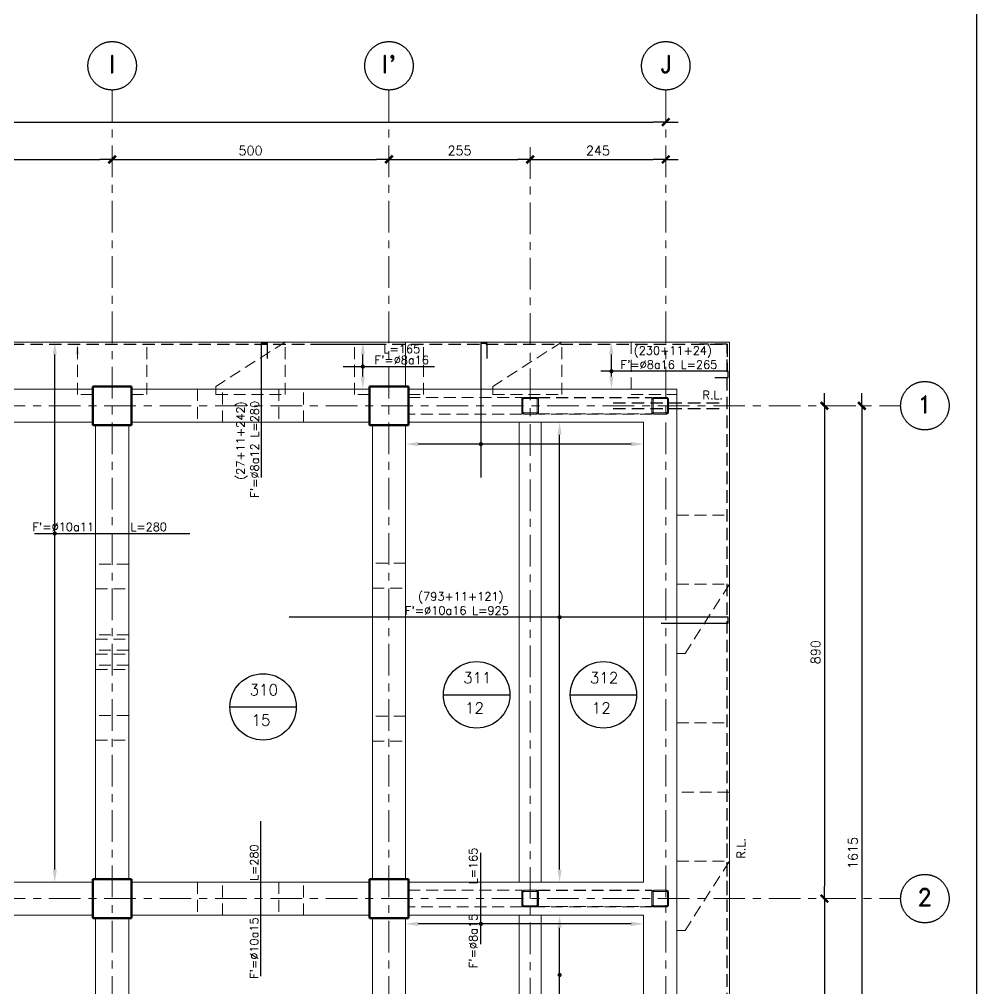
# Model space of a CAD drawing. Extents: x -4 to 6083, y -4 to 8624.
# Drawn here: x 4353 to 6083, y 3218 to 4968 of the extents above; entities that cross this region are included whole.
import ezdxf
from ezdxf.enums import TextEntityAlignment as Align
from ezdxf.xclip import XClip

# ---------------------------------------------------------------- set-up
doc = ezdxf.new("R2010")
doc.units = 0
doc.header["$LTSCALE"] = 45
doc.header["$MEASUREMENT"] = 0
doc.header["$XCLIPFRAME"] = 0
for name, pattern in [('2017_67-102$0$Grid Line', [2.2225, 1.27, -0.3175, 0.3175, -0.3175]), ('2017_67-102$0$RLE-PROYECCION', [0.71438, 0.47625, -0.23813]), ('DASHED', [0.75, 0.5, -0.25])]:
    doc.linetypes.add(name, pattern=pattern)
doc.layers.get('0').update_dxf_attribs({"linetype": 'CONTINUOUS'})
for name, color, linetype in [('2017_67-102$0$RLA-COTAS', 2, 'CONTINUOUS'), ('fe', 7, 'CONTINUOUS'), ('RLA-FE', 7, 'CONTINUOUS'), ('RLA-FORMATO', 7, 'CONTINUOUS'), ('RLA-LOSAS', 3, 'CONTINUOUS'), ('RLA-TEXTOS-SM', 3, 'CONTINUOUS')]:
    doc.layers.add(name, color=color, linetype=linetype)
for name, color, linetype, lineweight in [('2017_67-102$0$RLE-EJE', 3, 'CONTINUOUS', 25), ('2017_67-102$0$RLE-EJES', 1, '2017_67-102$0$Grid Line', 9), ('2017_67-102$0$RLE-LOSA', 3, 'CONTINUOUS', 15), ('2017_67-102$0$RLE-PILAR', 3, 'CONTINUOUS', 50), ('2017_67-102$0$RLE-PROYECCION', 2, '2017_67-102$0$RLE-PROYECCION', 15), ('2017_67-102$0$RLE-VIGA', 3, 'CONTINUOUS', 15)]:
    doc.layers.add(name, color=color, linetype=linetype, lineweight=lineweight)
doc.styles.add('2017_67-102$0$ROMAND', font='romand', dxfattribs={"height": 31.5})
doc.styles.add('2017_67-102$0$ROMANS', font='ROMANS.shx', dxfattribs={"height": 16.875})
doc.styles.add('ROMAND', font='romand', dxfattribs={"height": 31.5})
doc.styles.add('ROMANS0', font='romans.shx')
doc.dimstyles.new('2017_67-102$0$ING-75', dxfattribs={"dimscale": 75, "dimtxt": 0.27, "dimasz": 0.3, "dimexe": 0, "dimexo": 0, "dimgap": 0.1, "dimtad": 1, "dimdec": 1, "dimzin": 12, "dimdsep": 46, "dimtxsty": '2017_67-102$0$ROMANS', "dimblk": '2017_67-102$0$TICK1', "dimblk1": '2017_67-102$0$TICK1', "dimblk2": '2017_67-102$0$TICK1', "dimcen": 0.09, "dimclrd": 2, "dimclre": 1, "dimclrt": 3, "dimadec": 0, "dimazin": 0, "dimtfac": 1, "dimtdec": 0, "dimtix": 1, "dimtmove": 2, "dimatfit": 3, "dimldrblk": '2017_67-102$0$TICK1', "dimfxl": 0, "dimfxlon": 1, "dimtolj": 1, "dimtzin": 0, "dimarcsym": 0})

# ---------------------------------------------------------------- blocks, each defined once
blk = doc.blocks.new('2017_67-102$0$RLA-VIGAS-CAJONES - V_M_ 300x300x5-397154-2º')
at = {"layer": '2017_67-102$0$RLE-PROYECCION'}
for p, q in [((2375.5, 424.7), (2580.5, 424.7)), ((2375.5, 395.7), (2580.5, 395.7))]:
    blk.add_line(p, q, dxfattribs=at)
blk = doc.blocks.new('2017_67-102$0$RLA-VIGAS-CAJONES - V_M_ 300x300x5-438199-2º')
at = {"layer": '2017_67-102$0$RLE-PROYECCION'}
for p, q in [((2375.3, -465.3), (2580.5, -465.3)), ((2375.3, -494.3), (2580.5, -494.3))]:
    blk.add_line(p, q, dxfattribs=at)
blk = doc.blocks.new('2017_67-102$0$TICK1')
at = {"color": 2}
for points in [[(0, 0), (-1, 0)], [(0, 0), (1, 0)]]:
    blk.add_lwpolyline(points, dxfattribs=at)
at = {"color": 2, "const_width": 0.2}
blk.add_lwpolyline([(-0.3, -0.3), (0.3, 0.3)], dxfattribs=at)
blk = doc.blocks.new('*D76')
at = {"layer": '2017_67-102$0$RLA-COTAS', "color": 2, "lineweight": -2, "transparency": 16777216}
blk.add_line((557.5, 4772.5), (5512.5, 4772.5), dxfattribs=at)
at = {"layer": '2017_67-102$0$RLA-COTAS', "color": 2, "lineweight": -2, "transparency": 16777216, "xscale": 22.5, "yscale": 22.5, "zscale": 22.5, "rotation": 180}
blk.add_blockref('2017_67-102$0$TICK1', (535, 4772.5), dxfattribs=at)
at = {"layer": '2017_67-102$0$RLA-COTAS', "color": 2, "lineweight": -2, "transparency": 16777216, "xscale": 22.5, "yscale": 22.5, "zscale": 22.5}
blk.add_blockref('2017_67-102$0$TICK1', (5535, 4772.5), dxfattribs=at)
at = {"layer": '2017_67-102$0$RLA-COTAS', "color": 3, "transparency": 16777216, "insert": (3035, 4788.4), "char_height": 16.88, "attachment_point": 5, "style": '2017_67-102$0$ROMANS'}
blk.add_mtext('\\A1;5000', dxfattribs=at)
blk = doc.blocks.new('*D85')
at = {"layer": '2017_67-102$0$RLA-COTAS', "color": 2, "lineweight": -2, "transparency": 16777216}
blk.add_line((4057.5, 4705), (4512.5, 4705), dxfattribs=at)
at = {"layer": '2017_67-102$0$RLA-COTAS', "color": 2, "lineweight": -2, "transparency": 16777216, "xscale": 22.5, "yscale": 22.5, "zscale": 22.5, "rotation": 180}
blk.add_blockref('2017_67-102$0$TICK1', (4035, 4705), dxfattribs=at)
at = {"layer": '2017_67-102$0$RLA-COTAS', "color": 2, "lineweight": -2, "transparency": 16777216, "xscale": 22.5, "yscale": 22.5, "zscale": 22.5}
blk.add_blockref('2017_67-102$0$TICK1', (4535, 4705), dxfattribs=at)
at = {"layer": '2017_67-102$0$RLA-COTAS', "color": 3, "transparency": 16777216, "insert": (4285, 4720.9), "char_height": 16.88, "attachment_point": 5, "style": '2017_67-102$0$ROMANS'}
blk.add_mtext('\\A1;500', dxfattribs=at)
blk = doc.blocks.new('*D86')
at = {"layer": '2017_67-102$0$RLA-COTAS', "color": 2, "lineweight": -2, "transparency": 16777216}
blk.add_line((4557.5, 4705), (5012.5, 4705), dxfattribs=at)
at = {"layer": '2017_67-102$0$RLA-COTAS', "color": 2, "lineweight": -2, "transparency": 16777216, "xscale": 22.5, "yscale": 22.5, "zscale": 22.5, "rotation": 180}
blk.add_blockref('2017_67-102$0$TICK1', (4535, 4705), dxfattribs=at)
at = {"layer": '2017_67-102$0$RLA-COTAS', "color": 2, "lineweight": -2, "transparency": 16777216, "xscale": 22.5, "yscale": 22.5, "zscale": 22.5}
blk.add_blockref('2017_67-102$0$TICK1', (5035, 4705), dxfattribs=at)
at = {"layer": '2017_67-102$0$RLA-COTAS', "color": 3, "transparency": 16777216, "insert": (4785, 4720.9), "char_height": 16.88, "attachment_point": 5, "style": '2017_67-102$0$ROMANS'}
blk.add_mtext('\\A1;500', dxfattribs=at)
blk = doc.blocks.new('*D87')
at = {"layer": '2017_67-102$0$RLA-COTAS', "color": 2, "lineweight": -2, "transparency": 16777216}
blk.add_line((5057.5, 4705), (5267.5, 4705), dxfattribs=at)
at = {"layer": '2017_67-102$0$RLA-COTAS', "color": 2, "lineweight": -2, "transparency": 16777216, "xscale": 22.5, "yscale": 22.5, "zscale": 22.5, "rotation": 180}
blk.add_blockref('2017_67-102$0$TICK1', (5035, 4705), dxfattribs=at)
at = {"layer": '2017_67-102$0$RLA-COTAS', "color": 2, "lineweight": -2, "transparency": 16777216, "xscale": 22.5, "yscale": 22.5, "zscale": 22.5}
blk.add_blockref('2017_67-102$0$TICK1', (5290, 4705), dxfattribs=at)
at = {"layer": '2017_67-102$0$RLA-COTAS', "color": 3, "transparency": 16777216, "insert": (5162.5, 4720.9), "char_height": 16.88, "attachment_point": 5, "style": '2017_67-102$0$ROMANS'}
blk.add_mtext('\\A1;255', dxfattribs=at)
blk = doc.blocks.new('*D88')
at = {"layer": '2017_67-102$0$RLA-COTAS', "color": 2, "lineweight": -2, "transparency": 16777216}
blk.add_line((5312.5, 4705), (5512.5, 4705), dxfattribs=at)
at = {"layer": '2017_67-102$0$RLA-COTAS', "color": 2, "lineweight": -2, "transparency": 16777216, "xscale": 22.5, "yscale": 22.5, "zscale": 22.5, "rotation": 180}
blk.add_blockref('2017_67-102$0$TICK1', (5290, 4705), dxfattribs=at)
at = {"layer": '2017_67-102$0$RLA-COTAS', "color": 2, "lineweight": -2, "transparency": 16777216, "xscale": 22.5, "yscale": 22.5, "zscale": 22.5}
blk.add_blockref('2017_67-102$0$TICK1', (5535, 4705), dxfattribs=at)
at = {"layer": '2017_67-102$0$RLA-COTAS', "color": 3, "transparency": 16777216, "insert": (5412.5, 4720.9), "char_height": 16.88, "attachment_point": 5, "style": '2017_67-102$0$ROMANS'}
blk.add_mtext('\\A1;245', dxfattribs=at)
blk = doc.blocks.new('*D109')
at = {"layer": '2017_67-102$0$RLA-COTAS', "color": 2, "lineweight": -2, "transparency": 16777216}
blk.add_line((5821.6, 4237.8), (5821.6, 3392.8), dxfattribs=at)
at = {"layer": '2017_67-102$0$RLA-COTAS', "color": 2, "lineweight": -2, "transparency": 16777216, "xscale": 22.5, "yscale": 22.5, "zscale": 22.5}
for p, rotation in [((5821.6, 4260.3), 90), ((5821.6, 3370.3), 270)]:
    blk.add_blockref('2017_67-102$0$TICK1', p, dxfattribs=dict(at, rotation=rotation))
at = {"layer": '2017_67-102$0$RLA-COTAS', "color": 3, "transparency": 16777216, "insert": (5805.6, 3815.3), "char_height": 16.88, "attachment_point": 5, "rotation": 90, "style": '2017_67-102$0$ROMANS'}
blk.add_mtext('\\A1;890', dxfattribs=at)
blk = doc.blocks.new('*D110')
at = {"layer": '2017_67-102$0$RLA-COTAS', "color": 2, "lineweight": -2, "transparency": 16777216}
blk.add_line((5821.6, 3347.8), (5821.6, 2667.8), dxfattribs=at)
at = {"layer": '2017_67-102$0$RLA-COTAS', "color": 2, "lineweight": -2, "transparency": 16777216, "xscale": 22.5, "yscale": 22.5, "zscale": 22.5}
for p, rotation in [((5821.6, 3370.3), 90), ((5821.6, 2645.3), 270)]:
    blk.add_blockref('2017_67-102$0$TICK1', p, dxfattribs=dict(at, rotation=rotation))
at = {"layer": '2017_67-102$0$RLA-COTAS', "color": 3, "transparency": 16777216, "insert": (5805.6, 3007.8), "char_height": 16.88, "attachment_point": 5, "rotation": 90, "style": '2017_67-102$0$ROMANS'}
blk.add_mtext('\\A1;725', dxfattribs=at)
blk = doc.blocks.new('*D124')
at = {"layer": '2017_67-102$0$RLA-COTAS', "color": 2, "lineweight": -2, "transparency": 16777216}
blk.add_line((5889.1, 4237.8), (5889.1, 2667.8), dxfattribs=at)
at = {"layer": '2017_67-102$0$RLA-COTAS', "color": 2, "lineweight": -2, "transparency": 16777216, "xscale": 22.5, "yscale": 22.5, "zscale": 22.5}
for p, rotation in [((5889.1, 4260.3), 90), ((5889.1, 2645.3), 270)]:
    blk.add_blockref('2017_67-102$0$TICK1', p, dxfattribs=dict(at, rotation=rotation))
at = {"layer": '2017_67-102$0$RLA-COTAS', "color": 3, "transparency": 16777216, "insert": (5873.1, 3452.8), "char_height": 16.88, "attachment_point": 5, "rotation": 90, "style": '2017_67-102$0$ROMANS'}
blk.add_mtext('\\A1;1615', dxfattribs=at)
blk = doc.blocks.new('2017_67-102')
at = {"layer": '2017_67-102$0$RLE-EJE'}
for centre in [(4534.97, 4874.08), (5034.97, 4874.08), (5534.97, 4874.08), (6002.98, 4260.35), (6002.98, 3370.35)]:
    blk.add_circle(centre, 43.75, dxfattribs=at)
at = {"layer": '2017_67-102$0$RLE-EJES'}
for p, q in [((4534.97, 4830.33), (4534.97, 1748.33)), ((5034.97, 4830.33), (5034.97, 1748.33)), ((5534.97, 4830.33), (5534.97, 1748.33)), ((5289.97, 4727.35), (5289.97, 1860.35)), ((120.23, 4260.35), (5959.23, 4260.35)), ((120.23, 3370.35), (5959.23, 3370.35))]:
    blk.add_line(p, q, dxfattribs=at)
at = {"layer": '2017_67-102$0$RLE-LOSA'}
for p, q in [((499.97, 4375.33), (5064.97, 4375.33)), ((5064.97, 4375.33), (5064.97, 4295.33)), ((5064.97, 4375.33), (5649.96, 4375.33)), ((5649.96, 4375.33), (5649.96, 2530.33)), ((5064.97, 3405.35), (5064.97, 3405.33))]:
    blk.add_line(p, q, dxfattribs=at)
at = {"layer": '2017_67-102$0$RLE-PILAR'}
for p, q in [((4499.97, 4295.33), (4569.97, 4295.33)), ((4499.97, 4225.33), (4499.97, 4295.33)), ((4569.97, 4295.33), (4569.97, 4225.33)), ((4999.97, 4295.33), (5069.97, 4295.33)), ((4999.97, 4225.33), (4999.97, 4295.33)), ((5069.97, 4295.33), (5069.97, 4225.33)), ((4569.97, 4225.33), (4499.97, 4225.33)), ((5069.97, 4225.33), (4999.97, 4225.33)), ((4499.97, 3405.33), (4569.97, 3405.33)), ((4499.97, 3335.33), (4499.97, 3405.33)), ((4569.97, 3405.33), (4569.97, 3335.33)), ((4999.97, 3405.33), (5069.97, 3405.33)), ((4999.97, 3335.33), (4999.97, 3405.33)), ((5069.97, 3405.33), (5069.97, 3335.33)), ((4569.97, 3335.33), (4499.97, 3335.33)), ((5069.97, 3335.33), (4999.97, 3335.33))]:
    blk.add_line(p, q, dxfattribs=at)
at = {"layer": '2017_67-102$0$RLE-PROYECCION'}
for p, q in [((4689.13, 4290.35), (4689.13, 4230.35)), ((4734.13, 4230.35), (4734.13, 4290.35)), ((4835.8, 4290.35), (4835.8, 4230.35)), ((4880.8, 4230.35), (4880.8, 4290.35)), ((5069.97, 4275.35), (5274.97, 4275.35)), ((5274.97, 4274.35), (5274.97, 4246.35)), ((5274.97, 4249.35), (5274.97, 4271.35)), ((5274.97, 4271.35), (5274.97, 4249.35)), ((5276.97, 4271.35), (5276.97, 4249.35)), ((5276.97, 4249.35), (5276.97, 4271.35)), ((5278.97, 4275.35), (5300.97, 4275.35)), ((5300.97, 4275.35), (5278.97, 4275.35)), ((5300.97, 4273.35), (5278.97, 4273.35)), ((5278.97, 4273.35), (5300.97, 4273.35)), ((5302.97, 4249.35), (5302.97, 4271.35)), ((5302.97, 4271.35), (5302.97, 4249.35)), ((5304.97, 4275.35), (5509.96, 4275.35)), ((5304.97, 4274.35), (5304.97, 4246.35)), ((5304.97, 4246.35), (5304.97, 4274.35)), ((5304.97, 4246.35), (5304.97, 4274.35)), ((5304.97, 4274.35), (5304.97, 4246.35)), ((5304.97, 4271.35), (5304.97, 4249.35)), ((5304.97, 4249.35), (5304.97, 4271.35)), ((5509.96, 4246.35), (5509.96, 4274.35)), ((5509.96, 4274.35), (5509.96, 4246.35)), ((5509.96, 4274.35), (5509.96, 4246.35)), ((5509.96, 4246.35), (5509.96, 4274.35)), ((5509.96, 4249.35), (5509.96, 4271.35)), ((5509.96, 4271.35), (5509.96, 4249.35)), ((5511.96, 4271.35), (5511.96, 4249.35)), ((5511.96, 4249.35), (5511.96, 4271.35)), ((5513.96, 4275.35), (5535.96, 4275.35)), ((5535.96, 4275.35), (5513.96, 4275.35)), ((5535.96, 4273.35), (5513.96, 4273.35)), ((5513.96, 4273.35), (5535.96, 4273.35)), ((5537.96, 4249.35), (5537.96, 4271.35)), ((5537.96, 4271.35), (5537.96, 4249.35)), ((5539.96, 4271.35), (5539.96, 4249.35)), ((5539.96, 4249.35), (5539.96, 4271.35)), ((5274.97, 4245.35), (5069.97, 4245.35)), ((5278.97, 4247.35), (5300.97, 4247.35)), ((5300.97, 4247.35), (5278.97, 4247.35)), ((5300.97, 4245.35), (5278.97, 4245.35)), ((5278.97, 4245.35), (5300.97, 4245.35)), ((5509.96, 4245.35), (5304.97, 4245.35)), ((5513.96, 4247.35), (5535.96, 4247.35)), ((5535.96, 4247.35), (5513.96, 4247.35)), ((5535.96, 4245.35), (5513.96, 4245.35)), ((5513.96, 4245.35), (5535.96, 4245.35)), ((4564.97, 3974.51), (4504.97, 3974.51)), ((5064.97, 3976.18), (5004.97, 3976.18)), ((4504.97, 3929.51), (4564.97, 3929.51)), ((5004.97, 3931.18), (5064.97, 3931.18)), ((4564.97, 3846.6), (4504.97, 3846.6)), ((4504.97, 3839.1), (4564.97, 3839.1)), ((4564.97, 3819.1), (4504.97, 3819.1)), ((4504.97, 3811.6), (4564.97, 3811.6)), ((4564.97, 3791.6), (4504.97, 3791.6)), ((4504.97, 3784.1), (4564.97, 3784.1)), ((4564.97, 3701.18), (4504.97, 3701.18)), ((5064.97, 3699.51), (5004.97, 3699.51)), ((4504.97, 3656.18), (4564.97, 3656.18)), ((5004.97, 3654.51), (5064.97, 3654.51)), ((4689.13, 3400.35), (4689.13, 3340.35)), ((4734.13, 3340.35), (4734.13, 3400.35)), ((4835.8, 3400.35), (4835.8, 3340.35)), ((4880.8, 3340.35), (4880.8, 3400.35)), ((5069.97, 3385.35), (5275.15, 3385.35)), ((5274.97, 3381.34), (5274.97, 3381.35)), ((5274.97, 3381.35), (5274.97, 3359.35)), ((5274.97, 3359.34), (5274.97, 3381.34)), ((5275.15, 3384.35), (5275.15, 3356.35)), ((5276.97, 3359.35), (5276.97, 3381.35)), ((5276.97, 3381.34), (5276.97, 3359.34)), ((5300.97, 3385.35), (5278.97, 3385.35)), ((5278.97, 3385.34), (5300.97, 3385.34)), ((5278.97, 3383.35), (5300.97, 3383.35)), ((5300.97, 3383.34), (5278.97, 3383.34)), ((5302.97, 3381.35), (5302.97, 3359.35)), ((5302.97, 3359.34), (5302.97, 3381.34)), ((5304.78, 3385.35), (5509.97, 3385.35)), ((5304.78, 3384.35), (5304.78, 3356.35)), ((5304.78, 3356.35), (5304.78, 3384.35)), ((5304.78, 3356.35), (5304.78, 3384.35)), ((5304.78, 3384.35), (5304.78, 3356.35)), ((5304.97, 3381.35), (5304.97, 3381.34)), ((5304.97, 3359.35), (5304.97, 3381.35)), ((5304.97, 3381.34), (5304.97, 3359.34)), ((5509.96, 3381.33), (5509.96, 3381.35)), ((5509.96, 3381.35), (5509.96, 3359.35)), ((5509.96, 3359.33), (5509.96, 3381.33)), ((5509.97, 3356.35), (5509.97, 3384.35)), ((5509.97, 3384.35), (5509.97, 3356.35)), ((5509.97, 3384.35), (5509.97, 3356.35)), ((5509.97, 3356.35), (5509.97, 3384.35)), ((5511.96, 3359.35), (5511.96, 3381.35)), ((5511.96, 3381.33), (5511.96, 3359.33)), ((5535.96, 3385.35), (5513.96, 3385.35)), ((5513.96, 3385.33), (5535.96, 3385.33)), ((5513.96, 3383.35), (5535.96, 3383.35)), ((5535.96, 3383.33), (5513.96, 3383.33)), ((5537.96, 3381.35), (5537.96, 3359.35)), ((5537.96, 3359.33), (5537.96, 3381.33)), ((5539.96, 3381.35), (5539.96, 3381.33)), ((5539.96, 3359.35), (5539.96, 3381.35)), ((5539.96, 3381.33), (5539.96, 3359.33)), ((5275.15, 3355.35), (5069.97, 3355.35)), ((5300.97, 3357.35), (5278.97, 3357.35)), ((5278.97, 3357.34), (5300.97, 3357.34)), ((5278.97, 3355.35), (5300.97, 3355.35)), ((5300.97, 3355.34), (5278.97, 3355.34)), ((5509.97, 3355.35), (5304.78, 3355.35)), ((5535.96, 3357.35), (5513.96, 3357.35)), ((5513.96, 3357.33), (5535.96, 3357.33)), ((5513.96, 3355.35), (5535.96, 3355.35)), ((5535.96, 3355.33), (5513.96, 3355.33))]:
    blk.add_line(p, q, dxfattribs=at)
for points in [[(4499.97, 4280.33), (4472.47, 4280.33), (4472.47, 4375.33)], [(4569.97, 4280.33), (4597.47, 4280.33), (4597.47, 4375.33)], [(4999.97, 4280.33), (4972.47, 4280.33), (4972.47, 4375.33)], [(5069.97, 4280.33), (5097.47, 4280.33), (5097.47, 4375.33)], [(5472.47, 4375.33), (5472.51, 4280.33), (5554.97, 4280.33), (5554.96, 4062.83), (5649.96, 4062.83)]]:
    blk.add_lwpolyline(points, dxfattribs=at)
for points in [[(4722.49, 4295.26), (4722.49, 4280.29), (4847.49, 4280.29), (4847.49, 4375.26)], [(5222.49, 4295.3), (5222.49, 4280.33), (5347.49, 4280.33), (5347.49, 4375.3)], [(5554.96, 3937.83), (5649.96, 3937.83), (5569.97, 3812.82), (5554.97, 3812.82)], [(5554.97, 3687.82), (5649.97, 3687.82), (5649.97, 3562.83), (5554.97, 3562.83)], [(5554.96, 3437.81), (5649.96, 3437.81), (5569.97, 3312.8), (5554.97, 3312.8)]]:
    blk.add_lwpolyline(points, close=True, dxfattribs=at)
at = {"layer": '2017_67-102$0$RLE-PROYECCION', "flags": 128}
for points in [[(5274.97, 4275.35), (5274.97, 4275.33), (5274.97, 4275.27), (5274.97, 4275.18), (5274.97, 4275.05), (5274.97, 4274.9), (5274.97, 4274.73), (5274.97, 4274.54), (5274.97, 4274.35)], [(5304.97, 4275.35), (5304.97, 4275.33), (5304.97, 4275.27), (5304.97, 4275.18), (5304.97, 4275.05), (5304.97, 4274.9), (5304.97, 4274.73), (5304.97, 4274.54), (5304.97, 4274.35)], [(5304.97, 4274.35), (5304.97, 4274.54), (5304.97, 4274.73), (5304.97, 4274.9), (5304.97, 4275.05), (5304.97, 4275.18), (5304.97, 4275.27), (5304.97, 4275.33), (5304.97, 4275.35)], [(5304.97, 4274.85), (5304.97, 4274.84), (5304.97, 4274.81), (5304.97, 4274.76), (5304.97, 4274.7), (5304.97, 4274.62), (5304.97, 4274.54), (5304.97, 4274.44), (5304.97, 4274.35)], [(5304.97, 4274.35), (5304.97, 4274.44), (5304.97, 4274.54), (5304.97, 4274.62), (5304.97, 4274.7), (5304.97, 4274.76), (5304.97, 4274.81), (5304.97, 4274.84), (5304.97, 4274.85)], [(5509.96, 4274.35), (5509.96, 4274.54), (5509.96, 4274.73), (5509.96, 4274.9), (5509.96, 4275.05), (5509.96, 4275.18), (5509.96, 4275.27), (5509.96, 4275.33), (5509.96, 4275.35)], [(5509.96, 4275.35), (5509.96, 4275.33), (5509.96, 4275.27), (5509.96, 4275.18), (5509.96, 4275.05), (5509.96, 4274.9), (5509.96, 4274.73), (5509.96, 4274.54), (5509.96, 4274.35)], [(5509.96, 4274.35), (5509.96, 4274.44), (5509.96, 4274.54), (5509.96, 4274.62), (5509.96, 4274.7), (5509.96, 4274.76), (5509.96, 4274.81), (5509.96, 4274.84), (5509.96, 4274.85)], [(5509.96, 4274.85), (5509.96, 4274.84), (5509.96, 4274.81), (5509.96, 4274.76), (5509.96, 4274.7), (5509.96, 4274.62), (5509.96, 4274.54), (5509.96, 4274.44), (5509.96, 4274.35)], [(5274.97, 4246.35), (5274.97, 4246.15), (5274.97, 4245.96), (5274.97, 4245.79), (5274.97, 4245.64), (5274.97, 4245.51), (5274.97, 4245.42), (5274.97, 4245.37), (5274.97, 4245.35)], [(5304.97, 4246.35), (5304.97, 4246.15), (5304.97, 4245.96), (5304.97, 4245.79), (5304.97, 4245.64), (5304.97, 4245.51), (5304.97, 4245.42), (5304.97, 4245.37), (5304.97, 4245.35)], [(5304.97, 4245.35), (5304.97, 4245.37), (5304.97, 4245.42), (5304.97, 4245.51), (5304.97, 4245.64), (5304.97, 4245.79), (5304.97, 4245.96), (5304.97, 4246.15), (5304.97, 4246.35)], [(5304.97, 4245.85), (5304.97, 4245.86), (5304.97, 4245.88), (5304.97, 4245.93), (5304.97, 4245.99), (5304.97, 4246.07), (5304.97, 4246.15), (5304.97, 4246.25), (5304.97, 4246.35)], [(5304.97, 4246.35), (5304.97, 4246.25), (5304.97, 4246.15), (5304.97, 4246.07), (5304.97, 4245.99), (5304.97, 4245.93), (5304.97, 4245.88), (5304.97, 4245.86), (5304.97, 4245.85)], [(5509.96, 4245.35), (5509.96, 4245.37), (5509.96, 4245.42), (5509.96, 4245.51), (5509.96, 4245.64), (5509.96, 4245.79), (5509.96, 4245.96), (5509.96, 4246.15), (5509.96, 4246.35)], [(5509.96, 4246.35), (5509.96, 4246.15), (5509.96, 4245.96), (5509.96, 4245.79), (5509.96, 4245.64), (5509.96, 4245.51), (5509.96, 4245.42), (5509.96, 4245.37), (5509.96, 4245.35)], [(5509.96, 4246.35), (5509.96, 4246.25), (5509.96, 4246.15), (5509.96, 4246.07), (5509.96, 4245.99), (5509.96, 4245.93), (5509.96, 4245.88), (5509.96, 4245.86), (5509.96, 4245.85)], [(5509.96, 4245.85), (5509.96, 4245.86), (5509.96, 4245.88), (5509.96, 4245.93), (5509.96, 4245.99), (5509.96, 4246.07), (5509.96, 4246.15), (5509.96, 4246.25), (5509.96, 4246.35)], [(5275.15, 3385.35), (5275.15, 3385.33), (5275.15, 3385.27), (5275.15, 3385.18), (5275.15, 3385.05), (5275.15, 3384.9), (5275.15, 3384.73), (5275.15, 3384.54), (5275.15, 3384.35)], [(5304.78, 3385.35), (5304.78, 3385.33), (5304.78, 3385.27), (5304.78, 3385.18), (5304.78, 3385.05), (5304.78, 3384.9), (5304.78, 3384.73), (5304.78, 3384.54), (5304.78, 3384.35)], [(5304.78, 3384.35), (5304.78, 3384.54), (5304.78, 3384.73), (5304.78, 3384.9), (5304.78, 3385.05), (5304.78, 3385.18), (5304.78, 3385.27), (5304.78, 3385.33), (5304.78, 3385.35)], [(5304.78, 3384.85), (5304.78, 3384.84), (5304.78, 3384.81), (5304.78, 3384.76), (5304.78, 3384.7), (5304.78, 3384.62), (5304.78, 3384.54), (5304.78, 3384.44), (5304.78, 3384.35)], [(5304.78, 3384.35), (5304.78, 3384.44), (5304.78, 3384.54), (5304.78, 3384.62), (5304.78, 3384.7), (5304.78, 3384.76), (5304.78, 3384.81), (5304.78, 3384.84), (5304.78, 3384.85)], [(5509.97, 3384.35), (5509.97, 3384.54), (5509.97, 3384.73), (5509.97, 3384.9), (5509.97, 3385.05), (5509.97, 3385.18), (5509.97, 3385.27), (5509.97, 3385.33), (5509.97, 3385.35)], [(5509.97, 3385.35), (5509.97, 3385.33), (5509.97, 3385.27), (5509.97, 3385.18), (5509.97, 3385.05), (5509.97, 3384.9), (5509.97, 3384.73), (5509.97, 3384.54), (5509.97, 3384.35)], [(5509.97, 3384.35), (5509.97, 3384.44), (5509.97, 3384.54), (5509.97, 3384.62), (5509.97, 3384.7), (5509.97, 3384.76), (5509.97, 3384.81), (5509.97, 3384.84), (5509.97, 3384.85)], [(5509.97, 3384.85), (5509.97, 3384.84), (5509.97, 3384.81), (5509.97, 3384.76), (5509.97, 3384.7), (5509.97, 3384.62), (5509.97, 3384.54), (5509.97, 3384.44), (5509.97, 3384.35)], [(5275.15, 3356.35), (5275.15, 3356.15), (5275.15, 3355.96), (5275.15, 3355.79), (5275.15, 3355.64), (5275.15, 3355.51), (5275.15, 3355.42), (5275.15, 3355.37), (5275.15, 3355.35)], [(5304.78, 3356.35), (5304.78, 3356.15), (5304.78, 3355.96), (5304.78, 3355.79), (5304.78, 3355.64), (5304.78, 3355.51), (5304.78, 3355.42), (5304.78, 3355.37), (5304.78, 3355.35)], [(5304.78, 3355.35), (5304.78, 3355.37), (5304.78, 3355.42), (5304.78, 3355.51), (5304.78, 3355.64), (5304.78, 3355.79), (5304.78, 3355.96), (5304.78, 3356.15), (5304.78, 3356.35)], [(5304.78, 3355.85), (5304.78, 3355.86), (5304.78, 3355.88), (5304.78, 3355.93), (5304.78, 3355.99), (5304.78, 3356.07), (5304.78, 3356.15), (5304.78, 3356.25), (5304.78, 3356.35)], [(5304.78, 3356.35), (5304.78, 3356.25), (5304.78, 3356.15), (5304.78, 3356.07), (5304.78, 3355.99), (5304.78, 3355.93), (5304.78, 3355.88), (5304.78, 3355.86), (5304.78, 3355.85)], [(5509.97, 3355.35), (5509.97, 3355.37), (5509.97, 3355.42), (5509.97, 3355.51), (5509.97, 3355.64), (5509.97, 3355.79), (5509.97, 3355.96), (5509.97, 3356.15), (5509.97, 3356.35)], [(5509.97, 3356.35), (5509.97, 3356.15), (5509.97, 3355.96), (5509.97, 3355.79), (5509.97, 3355.64), (5509.97, 3355.51), (5509.97, 3355.42), (5509.97, 3355.37), (5509.97, 3355.35)], [(5509.97, 3356.35), (5509.97, 3356.25), (5509.97, 3356.15), (5509.97, 3356.07), (5509.97, 3355.99), (5509.97, 3355.93), (5509.97, 3355.88), (5509.97, 3355.86), (5509.97, 3355.85)], [(5509.97, 3355.85), (5509.97, 3355.86), (5509.97, 3355.88), (5509.97, 3355.93), (5509.97, 3355.99), (5509.97, 3356.07), (5509.97, 3356.15), (5509.97, 3356.25), (5509.97, 3356.35)]]:
    blk.add_lwpolyline(points, dxfattribs=at)
at = {"layer": '2017_67-102$0$RLE-PROYECCION'}
for centre, radius, start, end in [((5278.97, 4271.35), 4, 90, 180), ((5278.97, 4271.35), 4, 90, 180), ((5278.97, 4271.35), 2, 90, 180), ((5278.97, 4271.35), 2, 90, 180), ((5300.97, 4271.35), 4, 0, 90), ((5300.97, 4271.35), 4, 0, 90), ((5300.97, 4271.35), 2, 0, 90), ((5300.97, 4271.35), 2, 0, 90), ((5513.96, 4271.35), 4, 90, 180), ((5513.96, 4271.35), 4, 90, 180), ((5513.96, 4271.35), 2, 90, 180), ((5513.96, 4271.35), 2, 90, 180), ((5535.96, 4271.35), 4, 0, 90), ((5535.96, 4271.35), 4, 0, 90), ((5535.96, 4271.35), 2, 0, 90), ((5535.96, 4271.35), 2, 0, 90), ((5278.97, 4249.35), 4, 180, 270), ((5278.97, 4249.35), 4, 180, 270), ((5278.97, 4249.35), 2, 180, 270), ((5278.97, 4249.35), 2, 180, 270), ((5300.97, 4249.35), 4, 270, 0), ((5300.97, 4249.35), 2, 270, 0), ((5300.97, 4249.35), 4, 270, 0), ((5300.97, 4249.35), 2, 270, 0), ((5513.96, 4249.35), 4, 180, 270), ((5513.96, 4249.35), 4, 180, 270), ((5513.96, 4249.35), 2, 180, 270), ((5513.96, 4249.35), 2, 180, 270), ((5535.96, 4249.35), 4, 270, 0), ((5535.96, 4249.35), 2, 270, 0), ((5535.96, 4249.35), 4, 270, 0), ((5535.96, 4249.35), 2, 270, 0), ((5278.97, 3381.35), 4, 90.00049, 180.00049), ((5278.97, 3381.34), 4, 90.00049, 180.00049), ((5278.97, 3381.35), 2, 90.00049, 180.00049), ((5278.97, 3381.34), 2, 90.00049, 180.00049), ((5300.97, 3381.35), 4, 0.00049, 90.00049), ((5300.97, 3381.34), 4, 0.00049, 90.00049), ((5300.97, 3381.35), 2, 0.00049, 90.00049), ((5300.97, 3381.34), 2, 0.00049, 90.00049), ((5513.96, 3381.35), 4, 90, 180), ((5513.96, 3381.33), 4, 90, 180), ((5513.96, 3381.35), 2, 90, 180), ((5513.96, 3381.33), 2, 90, 180), ((5535.96, 3381.35), 4, 360, 90), ((5535.96, 3381.33), 4, 360, 90), ((5535.96, 3381.35), 2, 360, 90), ((5535.96, 3381.33), 2, 360, 90), ((5278.97, 3359.35), 4, 180.00049, 270.00049), ((5278.97, 3359.34), 4, 180.00049, 270.00049), ((5278.97, 3359.35), 2, 180.00049, 270.00049), ((5278.97, 3359.34), 2, 180.00049, 270.00049), ((5300.97, 3359.35), 4, 270.00049, 0.00049), ((5300.97, 3359.35), 2, 270.00049, 0.00049), ((5300.97, 3359.34), 4, 270.00049, 0.00049), ((5300.97, 3359.34), 2, 270.00049, 0.00049), ((5513.96, 3359.35), 4, 180, 270), ((5513.96, 3359.33), 4, 180, 270), ((5513.96, 3359.35), 2, 180, 270), ((5513.96, 3359.33), 2, 180, 270), ((5535.96, 3359.35), 4, 270, 0), ((5535.96, 3359.35), 2, 270, 0), ((5535.96, 3359.33), 4, 270, 0), ((5535.96, 3359.33), 2, 270, 0)]:
    blk.add_arc(centre, radius, start, end, dxfattribs=at)
at = {"layer": '2017_67-102$0$RLE-VIGA'}
for p, q in [((3569.97, 4290.35), (4499.97, 4290.35)), ((4569.97, 4290.35), (4999.97, 4290.35)), ((5069.97, 4290.35), (5494.96, 4290.35)), ((5494.96, 4290.35), (5554.96, 4290.35)), ((5554.96, 4290.35), (5554.96, 2615.33)), ((4064.97, 4230.35), (4499.97, 4230.35)), ((4504.97, 4225.33), (4504.97, 3405.35)), ((4564.97, 4225.33), (4564.97, 3405.35)), ((4569.97, 4230.35), (4999.97, 4230.35)), ((5004.97, 4225.33), (5004.97, 3405.35)), ((5064.97, 4225.33), (5064.97, 3405.35)), ((5069.97, 4230.35), (5494.96, 4230.35)), ((5269.97, 4230.35), (5269.97, 3400.35)), ((5309.97, 4230.35), (5309.97, 3400.35)), ((5494.96, 4230.35), (5494.96, 3400.34)), ((4064.97, 3400.35), (4499.97, 3400.35)), ((4564.97, 3405.35), (4504.97, 3405.35)), ((4569.97, 3400.35), (4999.97, 3400.35)), ((5064.97, 3405.35), (5004.97, 3405.35)), ((5069.97, 3400.35), (5309.97, 3400.35)), ((5309.97, 3400.34), (5494.96, 3400.34)), ((4064.97, 3340.35), (4499.97, 3340.35)), ((4504.97, 3335.33), (4504.97, 2680.33)), ((4564.97, 3335.33), (4564.97, 2680.33)), ((4569.97, 3340.35), (4999.97, 3340.35)), ((5004.97, 3335.33), (5004.97, 2680.33)), ((5064.97, 3335.33), (5064.97, 2680.33)), ((5069.97, 3340.35), (5309.97, 3340.35)), ((5269.97, 3340.35), (5269.97, 2675.34)), ((5309.97, 3340.34), (5494.96, 3340.34)), ((5309.97, 3340.34), (5309.97, 2675.34)), ((5494.96, 3340.34), (5494.96, 2675.33))]:
    blk.add_line(p, q, dxfattribs=at)
at = {"layer": '2017_67-102$0$RLE-PROYECCION'}
for name in ['2017_67-102$0$RLA-VIGAS-CAJONES - V_M_ 300x300x5-397154-2º', '2017_67-102$0$RLA-VIGAS-CAJONES - V_M_ 300x300x5-438199-2º']:
    blk.add_blockref(name, (2929.49, 3850.15), dxfattribs=at)
at = {"layer": '2017_67-102$0$RLE-EJE', "color": 5, "char_height": 31.25, "width": 1, "attachment_point": 2, "line_spacing_factor": 0.941778, "style": '2017_67-102$0$ROMAND'}
for s, insert in [('I', (4534.98, 4892.4)), ("I'", (5034.98, 4892.4)), ('J', (5534.98, 4892.4)), ('1', (6002.79, 4278.48)), ('2', (6002.79, 3388.48))]:
    blk.add_mtext(s, dxfattribs=dict(at, insert=insert))
at = {"layer": '2017_67-102$0$RLA-COTAS'}
for base, p1, p2, picture, middle in [((5534.97, 4772.47), (534.97, 4779.97), (5534.97, 4779.97), '*D76', (3034.97, 4788.41)), ((4534.97, 4704.97), (4034.97, 4712.47), (4534.97, 4712.47), '*D85', (4284.97, 4720.91)), ((5034.97, 4704.97), (4534.97, 4712.47), (5034.97, 4712.47), '*D86', (4784.97, 4720.91)), ((5289.97, 4704.97), (5034.97, 4712.47), (5289.97, 4712.47), '*D87', (5162.47, 4720.91)), ((5534.97, 4704.97), (5289.97, 4712.47), (5534.97, 4712.47), '*D88', (5412.47, 4720.91))]:
    dim = blk.add_linear_dim(base=base, p1=p1, p2=p2, dimstyle='2017_67-102$0$ING-75', override={"dimexe": 0, "dimexo": 0, "dimdec": 1, "dimfxl": 0, "dimfxlon": 1}, dxfattribs=at)
    dim.commit()
    dim.dimension.update_dxf_attribs({"geometry": picture, "text_midpoint": middle})
for base, p1, p2, picture, middle in [((5821.57, 3370.35), (5829.07, 4260.35), (5829.07, 3370.35), '*D109', (5805.64, 3815.35)), ((5889.07, 2645.33), (5896.57, 4260.35), (5896.57, 2645.33), '*D124', (5873.14, 3452.84)), ((5821.57, 2645.33), (5829.07, 3370.35), (5829.07, 2645.33), '*D110', (5805.64, 3007.84))]:
    dim = blk.add_linear_dim(base=base, p1=p1, p2=p2, angle=90, dimstyle='2017_67-102$0$ING-75', override={"dimexe": 0, "dimexo": 0, "dimdec": 1, "dimfxl": 0, "dimfxlon": 1}, dxfattribs=at)
    dim.commit()
    dim.dimension.update_dxf_attribs({"geometry": picture, "text_midpoint": middle})

msp = doc.modelspace()

# ---------------------------------------------------------------- linework, layer by layer
at = {"layer": 'fe', "color": 4, "linetype": 'DASHED'}
for points in [[(4001.98, 4381.59), (5001.98, 4381.59)], [(4891.98, 4381.59), (5631.98, 4381.59), (5631.98, 4331.59)], [(5631.97, 3386.59), (5631.97, 4381.59), (5581.97, 4381.59)], [(5425.97, 4275.6), (5625.97, 4275.6)], [(5425.97, 4265.6), (5625.97, 4265.6)], [(5581.97, 2546.59), (5631.97, 2546.59), (5631.97, 3496.59)]]:
    msp.add_lwpolyline(points, dxfattribs=at)
at = {"layer": 'fe', "color": 1}
for points in [[(4417.27, 3433.1), (4417.27, 4363.09)], [(4973.76, 4323.1), (4973.76, 4363.09)], [(5422.87, 4323.1), (5422.87, 4363.09)], [(5329.22, 3433.1), (5329.22, 4218.1)], [(5458.47, 4201.26), (5073.48, 4201.26)], [(5458.47, 3335.06), (5073.48, 3335.06)], [(5329.21, 2708.09), (5329.22, 3328.1)]]:
    msp.add_lwpolyline(points, dxfattribs=at)
at = {"layer": 'fe', "const_width": 3.75}
for points in [[(4971.89, 4341.14, 1), (4975.64, 4341.14, 1)], [(5420.99, 4332.77, 1), (5424.74, 4332.77, 1)], [(5185.25, 4201.26, 1), (5189, 4201.26, 1)], [(4417.27, 4041.69, 1), (4417.27, 4037.94, 1)], [(5327.35, 3888.74, 1), (5331.1, 3888.74, 1)], [(5185.25, 3335.06, 1), (5189, 3335.06, 1)], [(5327.35, 3242.77, 1), (5331.1, 3242.77, 1)]]:
    msp.add_lwpolyline(points, format="xyb", close=True, dxfattribs=at)
at = {"layer": 'fe', "color": 2}
for points in [[(4413.52, 4363.09), (4417.27, 4385.59), (4421.02, 4363.09)], [(4454.57, 4363.09), (4458.32, 4385.59), (4462.07, 4363.09)], [(4970.01, 4363.09), (4973.76, 4385.59), (4977.51, 4363.09)], [(5418.55, 4363.09), (5422.3, 4385.59), (5426.05, 4363.09)], [(5419.12, 4363.09), (5422.87, 4385.59), (5426.62, 4363.09)], [(4970.01, 4323.1), (4973.76, 4300.6), (4977.51, 4323.1)], [(5419.12, 4323.1), (5422.87, 4300.6), (5426.62, 4323.1)], [(5325.47, 4218.1), (5329.22, 4240.6), (5332.97, 4218.1)], [(5073.48, 4197.51), (5050.98, 4201.26), (5073.48, 4205.01)], [(5458.47, 4197.51), (5480.97, 4201.26), (5458.47, 4205.01)], [(4413.52, 3433.1), (4417.27, 3410.6), (4421.02, 3433.1)], [(5325.47, 3433.1), (5329.22, 3410.6), (5332.97, 3433.1)], [(5325.47, 3328.1), (5329.22, 3350.6), (5332.97, 3328.1)], [(5073.48, 3331.31), (5050.98, 3335.06), (5073.48, 3338.81)], [(5458.47, 3331.31), (5480.97, 3335.06), (5458.47, 3338.81)]]:
    msp.add_solid(points, dxfattribs=at)
at = {"layer": 'RLA-FE'}
for points in [[(4801.28, 4356.09), (4801.28, 4383.09), (4790.28, 4383.09), (4790.28, 4141.09)], [(5198.13, 4356.09), (5198.13, 4383.09), (5187.13, 4383.09), (5187.13, 4141.09)], [(4938.48, 4341.14), (5103.48, 4341.14)], [(5609.47, 4321.77), (5633.47, 4321.77), (5633.47, 4332.77), (5403.47, 4332.77)], [(4380.98, 4039.81), (4660.98, 4039.81)], [(5512.47, 3877.74), (5633.47, 3877.74), (5633.47, 3888.74), (4840.47, 3888.74)], [(4789.51, 3240.6), (4789.51, 3520.6)], [(5186.65, 3298.1), (5186.65, 3463.1)]]:
    msp.add_lwpolyline(points, dxfattribs=at)
at = {"layer": 'RLA-FORMATO', "color": 6, "linetype": 'Continuous'}
msp.add_line((6082.5, 8617.5), (6082.5, 0), dxfattribs=at)
at = {"layer": 'RLA-LOSAS'}
for p, q in [((5119.35, 3748.6), (5239.35, 3748.6)), ((5348.33, 3748.6), (5468.33, 3748.6)), ((4733.65, 3726.78), (4853.65, 3726.78))]:
    msp.add_line(p, q, dxfattribs=at)
for centre in [(5179.35, 3748.6), (5408.33, 3748.6), (4793.65, 3726.78)]:
    msp.add_circle(centre, 60, dxfattribs=at)

# ---------------------------------------------------------------- block references
ref = msp.add_blockref('2017_67-102', (-13.99, 10.26))
XClip(ref).set_block_clipping_path([(14.5644953474, 2175.2416421417), (482.9385767728, 2175.2416421417), (482.9385767728, 1642.8616825938), (5714.4048609137, 1642.8616825938), (5714.4048609137, 2568.7180280071), (6062.0442981496, 2568.7180280071), (6062.0442981496, 4458.0592067316), (5609.5070128143, 4458.0592067316), (5609.5070128143, 4934.7500905469), (454.278328456, 4934.7500905469), (454.278328456, 4333.7263178248), (26.1491284296, 4333.7263178248), (26.1491284296, 2175.4181742035)])

# ---------------------------------------------------------------- texts
at = {"layer": 'fe', "color": 4, "linetype": 'DASHED', "style": 'ROMANS0'}
msp.add_text('R.L.', height=15, dxfattribs=at).set_placement((5605.88, 4282.18), align=Align.CENTER)
msp.add_text('R.L.', height=15, rotation=90, dxfattribs=at).set_placement((5664.42, 3471.49), align=Align.CENTER)
at = {"layer": 'RLA-LOSAS', "char_height": 20, "width": 1, "attachment_point": 2, "line_spacing_factor": 0.941778, "style": 'ROMAND'}
for s, insert in [('311', (5180.62, 3789.39)), ('312', (5409.6, 3789.39)), ('310', (4794.92, 3767.57)), ('12', (5175.5, 3734.65)), ('12', (5404.47, 3734.65)), ('15', (4789.79, 3712.83))]:
    msp.add_mtext(s, dxfattribs=dict(at, insert=insert))
at = {"layer": 'RLA-TEXTOS-SM', "style": 'ROMANS0'}
for s, p in [('L=165', (5044.25, 4361.11)), ("F'=%%C8a16", (5044.08, 4341.14)), ("F'=%%C10a11     L=280", (4498.48, 4039.81))]:
    msp.add_text(s, height=15, dxfattribs=at).set_placement(p, align=Align.BOTTOM_CENTER)
for s, p in [('(230+11+24)', (5463.09, 4358.24)), ("F'=%%C8a16 L=265", (5439.2, 4332.77)), ('(793+11+121)', (5073.63, 3914.21)), ("F'=%%C10a16 L=925", (5049.73, 3888.74))]:
    msp.add_text(s, height=15, dxfattribs=at).set_placement(p, align=Align.BOTTOM_LEFT)
for s, p in [('(27+11+242)', (4764.82, 4136.8)), ("F'=%%C8a12 L=280", (4790.28, 4104.39))]:
    msp.add_text(s, height=15, rotation=90, dxfattribs=at).set_placement(p, align=Align.BOTTOM_LEFT)
for s, p in [("F'=%%C10a15     L=280", (4789.51, 3357.1)), ("F'=%%C8a15    L=165", (5185.13, 3363.71))]:
    msp.add_text(s, height=15, rotation=90, dxfattribs=at).set_placement(p, align=Align.BOTTOM_CENTER)

doc.saveas('drawing.dxf')
